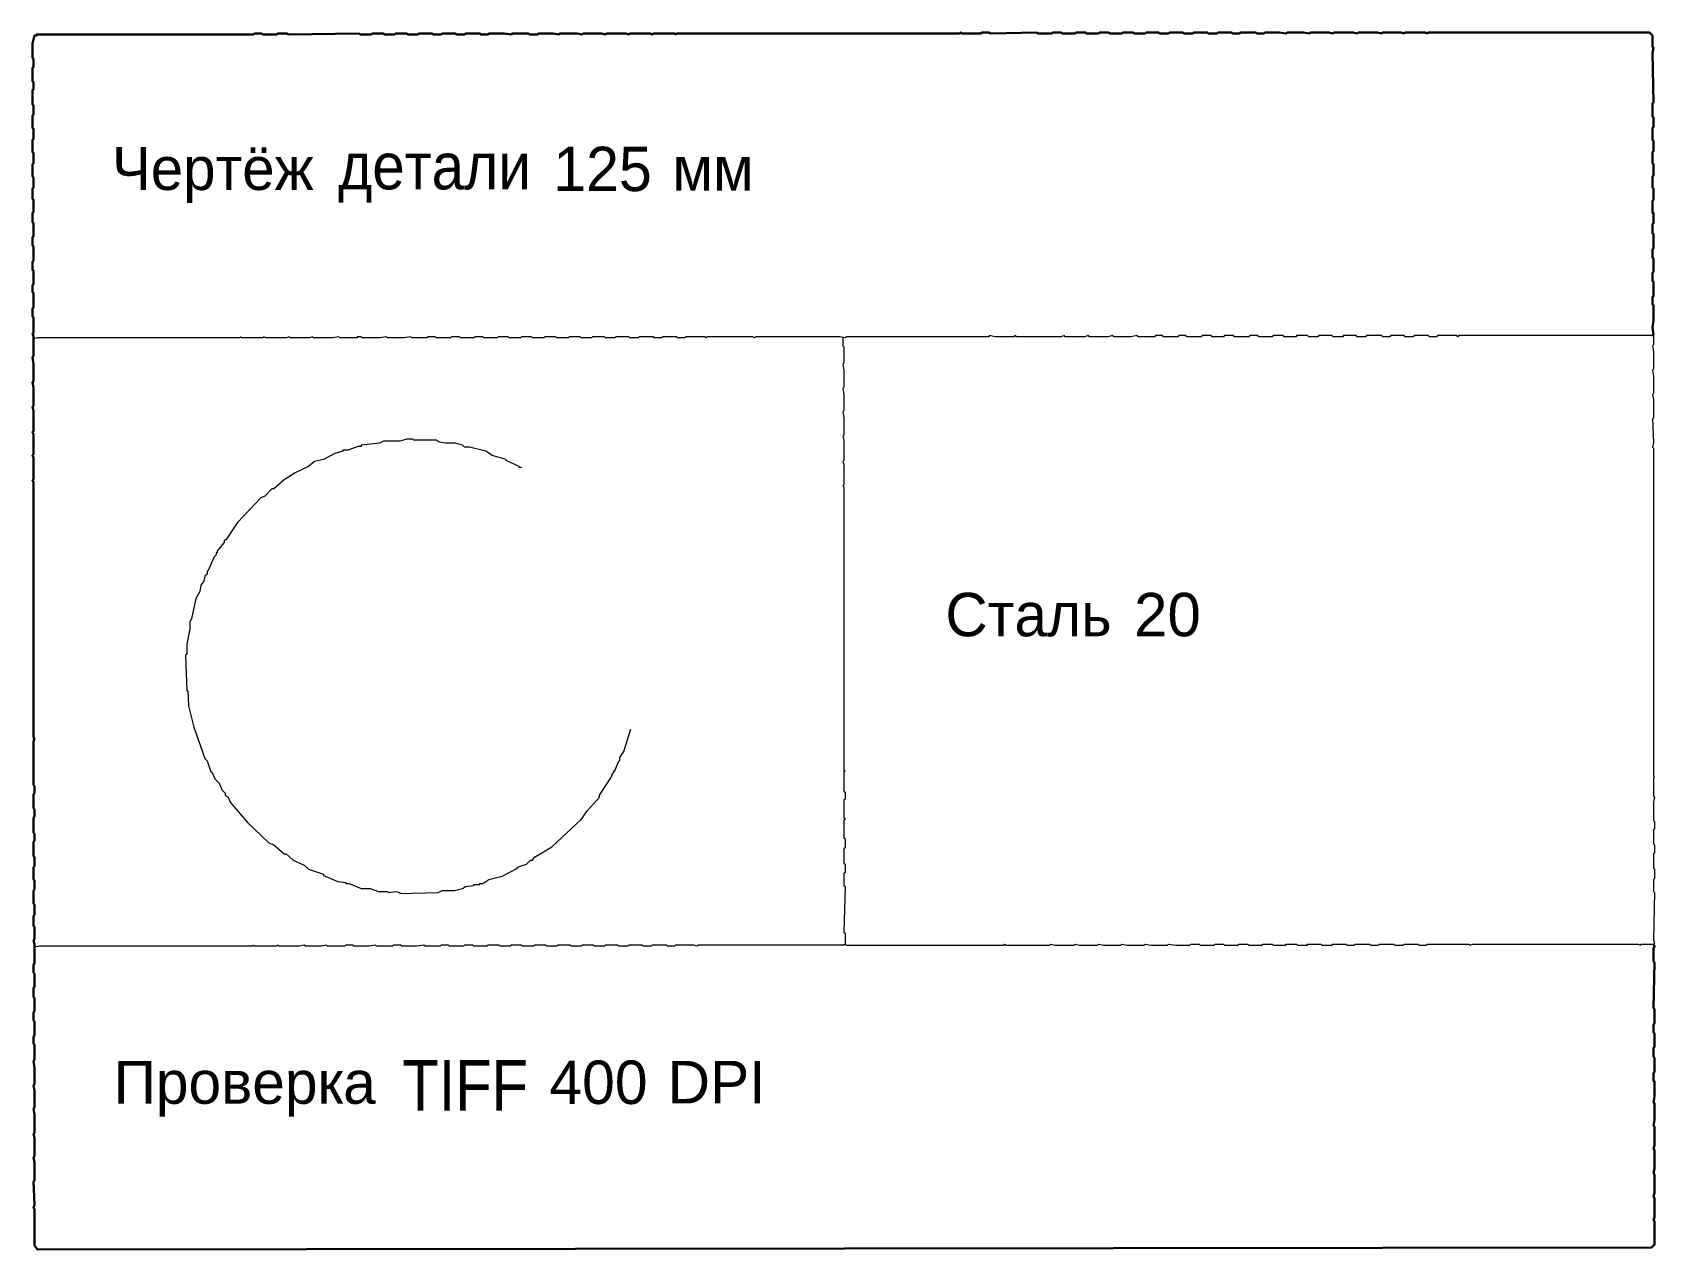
# Model space of a CAD drawing. Header units: millimetres. Extents: x 10 to 112, y 11 to 88.
import ezdxf

# ---------------------------------------------------------------- set-up
doc = ezdxf.new("R2010")
doc.units = ezdxf.units.MM
doc.layers.add('PAGE_1_GEOMETRY', color=7, linetype='Continuous')
doc.layers.add('PAGE_1_TEXT', color=7, linetype='Continuous')
doc.styles.add('PDF_b8ea47ba9be52252', font='LiberationSans-Regular.ttf')

msp = doc.modelspace()

# ---------------------------------------------------------------- linework, layer by layer
at = {"layer": 'PAGE_1_GEOMETRY', "color": 7, "lineweight": 30}
msp.add_lwpolyline([(111.63, 68.52), (111.7, 68.58), (111.63, 69.02), (111.7, 69.47), (111.7, 70.42), (111.63, 70.48), (111.63, 70.93), (111.7, 70.99), (111.7, 71.88), (111.63, 71.95), (111.63, 72.45), (111.7, 72.52), (111.7, 73.34), (111.63, 73.41), (111.63, 73.91), (111.7, 73.98), (111.7, 74.87), (111.63, 74.93), (111.63, 75.5), (111.7, 75.56), (111.7, 76.2), (111.63, 76.2), (111.63, 76.96), (111.7, 77.03), (111.7, 77.72), (111.63, 77.79), (111.63, 78.49), (111.7, 78.55), (111.7, 79.25), (111.63, 79.31), (111.63, 80.01), (111.7, 80.07), (111.7, 80.71), (111.63, 80.77), (111.63, 81.53), (111.7, 81.6), (111.7, 82.17), (111.63, 82.23), (111.63, 83.06), (111.7, 83.12), (111.63, 86.23), (111.7, 86.55), (111.63, 86.61), (111.63, 87.31), (111.44, 87.5), (97.6, 87.5), (97.54, 87.44), (97.41, 87.5), (96.14, 87.5), (96.08, 87.44), (95.89, 87.5), (94.74, 87.5), (94.68, 87.44), (94.42, 87.5), (93.22, 87.5), (93.15, 87.44), (92.9, 87.5), (91.69, 87.5), (91.63, 87.44), (91.38, 87.5), (90.23, 87.5), (90.17, 87.44), (89.79, 87.5), (88.77, 87.5), (88.71, 87.44), (88.27, 87.5), (87.38, 87.5), (87.31, 87.44), (86.87, 87.44), (86.8, 87.5), (85.85, 87.5), (85.79, 87.44), (85.34, 87.44), (85.28, 87.5), (84.45, 87.5), (84.39, 87.44), (83.82, 87.44), (83.76, 87.5), (82.93, 87.5), (82.87, 87.44), (82.3, 87.44), (82.23, 87.5), (81.41, 87.5), (81.34, 87.44), (80.77, 87.44), (80.71, 87.5), (79.95, 87.5), (79.88, 87.44), (79.18, 87.44), (79.12, 87.5), (78.49, 87.5), (78.42, 87.44), (77.66, 87.44), (77.6, 87.5), (77.03, 87.5), (76.96, 87.44), (76.2, 87.44), (76.14, 87.5), (75.56, 87.5), (75.5, 87.44), (74.68, 87.44), (74.61, 87.5), (74.1, 87.5), (74.04, 87.44), (73.15, 87.44), (73.09, 87.5), (70.17, 87.44), (70.1, 87.5), (69.66, 87.5), (69.6, 87.44), (68.39, 87.44), (68.33, 87.5), (68.26, 87.44), (50.55, 87.44), (50.48, 87.38), (50.42, 87.44), (49.09, 87.44), (49.02, 87.38), (48.9, 87.44), (47.62, 87.44), (47.56, 87.38), (47.37, 87.44), (46.16, 87.44), (46.1, 87.38), (45.85, 87.44), (44.7, 87.44), (44.64, 87.38), (44.32, 87.44), (43.24, 87.44), (43.18, 87.38), (42.8, 87.44), (41.91, 87.44), (41.85, 87.38), (41.34, 87.38), (41.27, 87.44), (40.26, 87.44), (40.2, 87.38), (39.75, 87.44), (38.8, 87.44), (38.74, 87.38), (38.29, 87.38), (38.23, 87.44), (37.34, 87.44), (37.27, 87.38), (36.77, 87.38), (36.7, 87.44), (35.88, 87.44), (35.81, 87.38), (35.31, 87.38), (35.24, 87.44), (34.42, 87.44), (34.35, 87.38), (33.72, 87.38), (33.65, 87.44), (32.96, 87.44), (32.89, 87.38), (32.26, 87.38), (32.19, 87.44), (31.5, 87.44), (31.43, 87.38), (30.73, 87.38), (30.67, 87.44), (26.23, 87.38), (26.16, 87.44), (25.59, 87.44), (25.53, 87.38), (24.64, 87.38), (24.57, 87.44), (24.13, 87.44), (24.07, 87.38), (10.48, 87.38), (10.48, 87.31), (10.35, 87.31), (10.22, 86.8), (10.22, 85.92), (10.29, 85.85), (10.29, 85.34), (10.22, 85.28), (10.22, 84.45), (10.29, 84.39), (10.29, 83.95), (10.22, 83.88), (10.22, 82.99), (10.29, 82.93), (10.29, 82.36), (10.22, 82.3), (10.22, 81.53), (10.29, 81.47), (10.29, 80.84), (10.22, 80.77), (10.22, 80.01), (10.29, 79.95), (10.29, 79.31), (10.22, 79.25), (10.22, 78.49), (10.29, 78.42), (10.29, 77.79), (10.22, 77.72), (10.22, 77.09), (10.29, 77.03), (10.29, 76.26), (10.22, 76.2), (10.22, 75.63), (10.29, 75.56), (10.29, 74.74), (10.22, 74.68), (10.22, 74.17), (10.29, 74.1), (10.29, 73.22), (10.22, 73.15), (10.22, 72.64), (10.29, 72.58), (10.29, 71.75), (10.22, 71.69), (10.22, 71.25), (10.29, 71.18), (10.29, 70.29), (10.22, 70.23), (10.22, 69.72), (10.29, 69.66), (10.29, 68.71), (10.22, 68.64), (10.29, 68.52), (10.29, 67.25), (10.22, 67.18), (10.29, 66.74), (10.29, 65.66), (10.22, 65.6), (10.29, 65.28), (10.29, 64.13), (10.22, 64.07), (10.29, 63.82), (10.29, 62.55), (10.22, 62.48), (10.29, 62.36), (10.29, 61.09), (10.22, 61.02), (10.29, 60.9), (10.29, 59.56), (10.22, 59.44), (10.29, 59.37), (10.29, 43.37), (10.35, 43.31), (10.29, 43.12), (10.29, 40.39), (10.35, 40.32), (10.35, 39.88), (10.29, 39.81), (10.29, 38.93), (10.35, 38.86), (10.35, 38.42), (10.29, 38.35), (10.29, 37.4), (10.35, 37.34), (10.35, 36.89), (10.29, 36.83), (10.29, 35.94), (10.35, 35.88), (10.35, 35.31), (10.29, 35.24), (10.29, 34.48), (10.35, 34.42), (10.35, 33.85), (10.29, 33.78), (10.29, 32.96), (10.35, 32.89), (10.35, 32.26), (10.29, 32.19), (10.29, 31.56), (10.35, 31.5), (10.35, 30.73), (10.29, 30.67), (10.35, 30.42), (10.35, 29.21), (10.29, 29.15), (10.29, 28.64), (10.35, 28.57), (10.35, 27.75), (10.29, 27.69), (10.29, 27.11), (10.35, 27.05), (10.35, 26.23), (10.29, 26.16), (10.29, 25.65), (10.35, 25.59), (10.35, 24.7), (10.29, 24.64), (10.29, 24.19), (10.35, 24.13), (10.35, 23.18), (10.29, 23.11), (10.35, 22.67), (10.35, 21.65), (10.29, 21.59), (10.35, 21.21), (10.35, 20.19), (10.29, 20.13), (10.35, 19.75), (10.35, 18.61), (10.29, 18.54), (10.35, 18.29), (10.35, 17.14), (10.29, 17.08), (10.35, 16.76), (10.35, 15.62), (10.29, 15.56), (10.35, 14.1), (10.29, 13.91), (10.35, 13.84), (10.35, 11.56), (10.54, 11.3), (111.57, 11.43), (111.76, 11.62), (111.76, 13.08), (111.7, 13.14), (111.76, 13.33), (111.76, 14.54), (111.7, 14.6), (111.76, 14.86), (111.76, 16), (111.7, 16.07), (111.76, 16.38), (111.76, 17.53), (111.7, 17.59), (111.76, 17.84), (111.76, 18.99), (111.7, 19.05), (111.76, 19.43), (111.76, 20.45), (111.7, 20.51), (111.76, 20.89), (111.76, 21.84), (111.7, 21.84), (111.7, 22.35), (111.76, 22.42), (111.76, 23.3), (111.7, 23.37), (111.7, 23.94), (111.76, 24), (111.76, 24.83), (111.7, 24.89), (111.7, 25.4), (111.76, 25.46), (111.76, 26.35), (111.7, 26.42), (111.76, 29.27), (111.7, 29.34), (111.7, 30.16), (111.76, 30.29), (111.7, 30.42)], dxfattribs=at)
at = {"layer": 'PAGE_1_GEOMETRY', "color": 7, "lineweight": 18}
for points in [[(111.63, 68.52), (99.5, 68.52), (99.44, 68.45), (99.38, 68.52), (98.17, 68.52), (98.11, 68.45), (97.66, 68.45), (97.6, 68.52), (96.71, 68.52), (96.65, 68.45), (96.14, 68.45), (96.08, 68.52), (95.25, 68.52), (95.19, 68.45), (94.74, 68.45), (94.68, 68.52), (93.73, 68.52), (93.66, 68.45), (93.15, 68.45), (93.09, 68.52), (92.27, 68.52), (92.27, 68.45), (91.63, 68.45), (91.57, 68.52), (90.74, 68.52), (90.68, 68.45), (90.11, 68.45), (90.04, 68.52), (89.34, 68.52), (89.34, 68.45), (88.58, 68.45), (88.52, 68.52), (87.88, 68.52), (87.82, 68.45), (87, 68.45), (86.93, 68.52), (86.42, 68.52), (86.36, 68.45), (85.47, 68.45), (85.41, 68.52), (84.84, 68.52), (84.77, 68.45), (84.07, 68.45), (84.01, 68.52), (83.44, 68.52), (83.38, 68.45), (82.49, 68.45), (82.42, 68.52), (81.98, 68.52), (81.92, 68.45), (81.03, 68.45), (80.96, 68.52), (80.52, 68.52), (80.45, 68.45), (79.44, 68.45), (79.38, 68.52), (78.99, 68.45), (77.91, 68.45), (77.85, 68.52), (77.53, 68.45), (76.39, 68.45), (76.33, 68.52), (76.07, 68.45), (74.87, 68.45), (74.8, 68.52), (74.61, 68.45), (71.82, 68.45), (71.75, 68.52), (71.63, 68.45), (70.48, 68.45), (70.1, 68.52), (70.1, 68.45), (61.15, 68.45), (61.09, 68.39), (60.77, 68.45), (55.5, 68.45), (55.44, 68.39), (55.31, 68.45), (52.45, 68.45), (52.39, 68.39), (52.32, 68.45), (51.12, 68.45), (51.05, 68.39), (50.61, 68.39), (50.55, 68.45), (49.66, 68.45), (49.59, 68.39), (49.15, 68.39), (49.09, 68.45), (48.2, 68.45), (48.13, 68.39), (47.62, 68.39), (47.56, 68.45), (46.74, 68.45), (46.67, 68.39), (46.1, 68.39), (46.04, 68.45), (45.28, 68.45), (45.21, 68.39), (44.58, 68.39), (44.51, 68.45), (43.82, 68.45), (43.75, 68.39), (43.05, 68.39), (42.99, 68.45), (42.29, 68.45), (42.23, 68.39), (41.53, 68.39), (41.47, 68.45), (40.83, 68.45), (40.77, 68.39), (40.07, 68.39), (40, 68.45), (39.37, 68.45), (39.31, 68.39), (38.48, 68.39), (38.42, 68.45), (37.91, 68.45), (37.85, 68.39), (37.02, 68.39), (36.96, 68.45), (36.45, 68.45), (36.39, 68.39), (35.5, 68.39), (35.43, 68.45), (34.99, 68.45), (34.92, 68.39), (33.97, 68.39), (33.91, 68.45), (33.46, 68.39), (32.45, 68.39), (32.39, 68.45), (31.94, 68.39), (30.86, 68.39), (30.8, 68.45), (30.54, 68.45), (30.54, 68.39), (29.46, 68.39), (29.4, 68.45), (29.02, 68.39), (27.81, 68.39), (27.75, 68.45), (27.56, 68.39), (26.35, 68.39), (26.29, 68.45), (26.1, 68.39), (24.83, 68.39), (24.7, 68.45), (24.64, 68.39), (23.3, 68.39), (23.24, 68.45), (23.18, 68.39), (10.54, 68.39), (10.29, 68.33)], [(60.96, 68.39), (60.96, 67.88), (61.02, 67.82), (61.02, 66.8), (60.96, 66.74), (61.02, 66.36), (61.02, 65.28), (60.96, 65.21), (61.02, 64.83), (61.02, 63.82), (60.96, 63.75), (61.02, 63.37), (61.02, 62.29), (60.96, 62.23), (61.02, 61.98), (61.02, 60.71), (60.96, 60.64), (61.02, 60.45), (61.02, 59.18), (60.96, 59.12), (61.02, 59.05), (61.02, 41.34), (61.09, 41.27), (61.02, 41.21), (61.02, 40), (61.09, 39.94), (61.09, 39.5), (61.02, 39.43), (61.02, 38.35), (61.09, 38.29), (61.02, 38.16), (61.02, 37.08), (61.09, 37.02), (61.09, 36.45), (61.02, 36.39), (61.02, 35.5), (61.09, 35.43), (61.09, 34.92), (61.02, 34.86), (61.02, 34.1), (61.09, 34.04), (61.02, 31.18), (61.09, 31.11), (61.09, 30.42)], [(111.63, 68.52), (111.7, 68.45), (111.7, 67.94), (111.63, 67.88), (111.7, 67.5), (111.7, 66.42), (111.63, 66.36), (111.7, 65.98), (111.7, 64.9), (111.63, 64.83), (111.7, 64.52), (111.7, 63.37), (111.63, 63.31), (111.7, 61.79), (111.63, 61.53), (111.7, 61.47), (111.7, 40.96), (111.76, 40.89), (111.7, 40.83), (111.7, 39.69), (111.76, 39.62), (111.7, 39.31), (111.7, 38.16), (111.76, 38.1), (111.76, 37.66), (111.7, 37.59), (111.7, 36.7), (111.76, 36.64), (111.76, 36.13), (111.7, 36.07), (111.7, 35.18), (111.76, 35.12), (111.76, 34.54), (111.7, 34.48), (111.7, 33.72), (111.76, 33.65), (111.7, 30.67), (111.76, 30.48), (111.7, 30.42)], [(40.83, 60.26), (40.7, 60.26), (40.7, 60.32), (39.88, 60.71), (39.88, 60.77), (38.99, 61.02), (38.61, 61.28), (37.59, 61.53), (37.27, 61.53), (37.15, 61.66), (36.7, 61.79), (36.07, 61.79), (35.69, 61.85), (35.5, 61.98), (34.1, 61.98), (34.04, 62.04), (33.65, 62.04), (33.21, 61.91), (32.19, 61.91), (31.94, 61.79), (30.8, 61.66), (30.8, 61.59), (30.61, 61.59), (29.97, 61.34), (29.65, 61.34), (29.65, 61.28), (29.15, 61.15), (28.45, 60.77), (27.88, 60.64), (27.5, 60.32), (26.67, 59.94), (25.97, 59.5), (25.34, 58.93), (25.21, 58.93), (24.77, 58.48), (24.51, 58.36), (23.05, 56.83), (22.35, 55.75), (22.23, 55.69), (22.23, 55.56), (21.78, 55.05), (21.78, 54.93), (21.72, 54.93), (21.72, 54.8), (21.59, 54.67), (21.21, 53.78), (21.15, 53.78), (21.15, 53.59), (21.02, 53.47), (20.96, 53.15), (20.76, 52.9), (20.7, 52.51), (20.45, 52.07), (20.19, 50.8), (20.07, 50.61), (20.07, 50.16), (19.88, 49.21), (19.88, 48.58), (19.81, 48.51), (19.88, 46.29), (19.94, 46.29), (20, 45.34), (20.32, 44.01), (21.02, 42.04), (21.15, 41.91), (21.4, 41.21), (21.46, 41.21), (21.65, 40.77), (21.91, 40.51), (22.1, 40.07), (22.29, 39.88), (22.29, 39.75), (22.48, 39.62), (22.61, 39.31), (23.69, 38.04), (25.02, 36.77), (25.34, 36.64), (25.97, 36.07), (26.1, 36.07), (26.54, 35.69), (27.24, 35.37), (27.5, 35.12), (28.45, 34.8), (28.45, 34.73), (29.34, 34.35), (29.85, 34.29), (29.85, 34.23), (30.04, 34.23), (30.8, 33.91), (31.37, 33.91), (31.88, 33.72), (32.45, 33.72), (32.51, 33.65), (32.96, 33.72), (33.21, 33.65), (33.21, 33.59), (35.62, 33.65), (35.88, 33.78), (36.64, 33.78), (37.15, 33.91), (37.34, 34.04), (37.85, 34.1), (37.85, 34.16), (38.23, 34.16), (38.23, 34.23), (38.42, 34.23), (38.8, 34.48), (39.62, 34.67), (40.58, 35.18), (40.58, 35.24), (41.15, 35.43), (41.4, 35.69), (41.53, 35.69), (41.66, 35.88), (42.74, 36.51), (44.58, 38.23), (44.96, 38.8), (45.72, 39.62), (45.72, 39.75), (46.48, 40.89), (46.55, 41.15), (46.61, 41.15), (46.61, 41.27), (46.67, 41.27), (46.93, 41.91), (46.99, 41.91), (46.99, 42.1), (47.24, 42.48), (47.69, 43.88)], [(61.09, 30.42), (61.02, 30.35), (51.88, 30.35), (51.82, 30.29), (51.63, 30.35), (50.48, 30.35), (50.42, 30.29), (49.97, 30.29), (49.91, 30.35), (49.02, 30.35), (48.96, 30.29), (48.45, 30.29), (48.39, 30.35), (47.56, 30.35), (47.5, 30.29), (46.93, 30.29), (46.86, 30.35), (46.1, 30.35), (46.04, 30.29), (45.4, 30.29), (45.34, 30.35), (44.64, 30.35), (44.58, 30.29), (43.94, 30.29), (43.88, 30.35), (43.12, 30.35), (43.05, 30.29), (42.42, 30.29), (42.35, 30.35), (41.66, 30.35), (41.59, 30.29), (40.89, 30.29), (40.83, 30.35), (40.2, 30.35), (40.13, 30.29), (39.5, 30.29), (39.43, 30.35), (38.74, 30.35), (38.67, 30.29), (37.85, 30.29), (37.78, 30.35), (37.27, 30.35), (37.21, 30.29), (36.32, 30.29), (36.26, 30.35), (35.81, 30.35), (35.75, 30.29), (34.8, 30.29), (34.73, 30.35), (34.29, 30.29), (33.34, 30.29), (33.27, 30.35), (32.83, 30.35), (32.77, 30.29), (31.75, 30.29), (31.69, 30.35), (31.31, 30.29), (30.35, 30.29), (30.29, 30.35), (29.85, 30.35), (29.78, 30.29), (28.7, 30.29), (28.64, 30.35), (28.32, 30.29), (27.31, 30.29), (27.24, 30.35), (26.92, 30.29), (25.65, 30.29), (25.59, 30.35), (25.46, 30.29), (24.13, 30.29), (24.07, 30.35), (24, 30.29), (10.67, 30.29), (10.35, 30.23)], [(61.09, 30.42), (61.15, 30.35), (70.99, 30.35), (71.06, 30.42), (71.18, 30.35), (73.91, 30.35), (73.98, 30.42), (74.23, 30.35), (75.44, 30.35), (75.5, 30.42), (75.76, 30.35), (76.9, 30.35), (76.96, 30.42), (77.28, 30.35), (78.36, 30.35), (78.42, 30.42), (78.74, 30.35), (79.82, 30.35), (79.88, 30.42), (80.26, 30.35), (81.28, 30.35), (81.34, 30.42), (81.79, 30.35), (82.68, 30.35), (82.74, 30.42), (83.25, 30.42), (83.31, 30.35), (84.2, 30.35), (84.26, 30.42), (84.77, 30.42), (84.84, 30.35), (85.66, 30.35), (85.73, 30.42), (86.3, 30.42), (86.36, 30.35), (87.19, 30.35), (87.25, 30.42), (87.82, 30.42), (87.88, 30.35), (88.65, 30.35), (88.71, 30.42), (89.34, 30.42), (89.41, 30.35), (90.04, 30.35), (90.04, 30.42), (90.87, 30.42), (90.93, 30.35), (91.57, 30.35), (91.63, 30.42), (92.46, 30.42), (92.52, 30.35), (92.96, 30.35), (93.03, 30.42), (93.92, 30.42), (93.98, 30.35), (94.49, 30.35), (94.55, 30.42), (95.44, 30.42), (95.5, 30.35), (96.01, 30.35), (96.08, 30.42), (96.96, 30.42), (97.03, 30.35), (97.47, 30.35), (97.54, 30.42), (100.14, 30.42), (100.2, 30.35), (100.39, 30.42), (110.74, 30.42), (110.87, 30.35), (110.93, 30.42), (111.7, 30.42)]]:
    msp.add_lwpolyline(points, dxfattribs=at)

# ---------------------------------------------------------------- texts
at = {"layer": 'PAGE_1_TEXT', "color": 7, "style": 'PDF_b8ea47ba9be52252'}
for s, height, width, p in [('Чертёж', 2.683, 0.972957, (15.2, 77.64)), ('125', 2.777, 0.953981, (42.82, 77.57)), ('детали', 2.903, 0.902786, (29.36, 77.68)), ('мм', 2.729, 0.970822, (50.28, 77.6)), ('Сталь', 2.715, 0.965808, (67.37, 49.7)), ('20', 2.715, 0.990996, (79.18, 49.7)), ('Проверка', 2.683, 0.979766, (15.31, 20.43)), ('TIFF', 3.175, 0.83989, (33.38, 20)), ('400', 2.715, 0.971608, (42.58, 20.42)), ('DPI', 2.667, 0.987663, (49.98, 20.45))]:
    msp.add_text(s, height=height, dxfattribs=dict(at, width=width)).set_placement(p)

doc.saveas('drawing.dxf')
